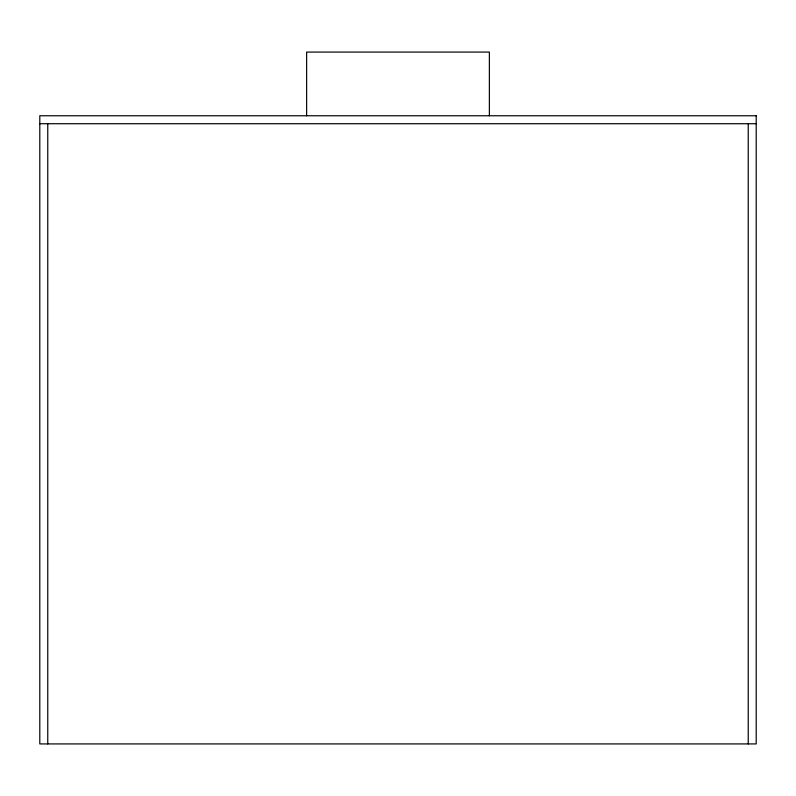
<?xml version="1.0" encoding="UTF-8"?>
<svg xmlns="http://www.w3.org/2000/svg" width="796" height="796" viewBox="0 0 796 796"><rect width="100%" height="100%" fill="white"/><g stroke="black" fill="none" stroke-linecap="round" stroke-linejoin="round"><path stroke-width="1.19" d="M39.8 123.718L756.2 123.718M748.24 123.718L748.24 743.922M489.371 115.758L489.371 52.078L306.629 52.078L306.629 115.758M47.76 123.718L47.76 743.922M756.2 115.758L39.8 115.758L39.8 743.922L756.2 743.922L756.2 115.758"/></g></svg>
